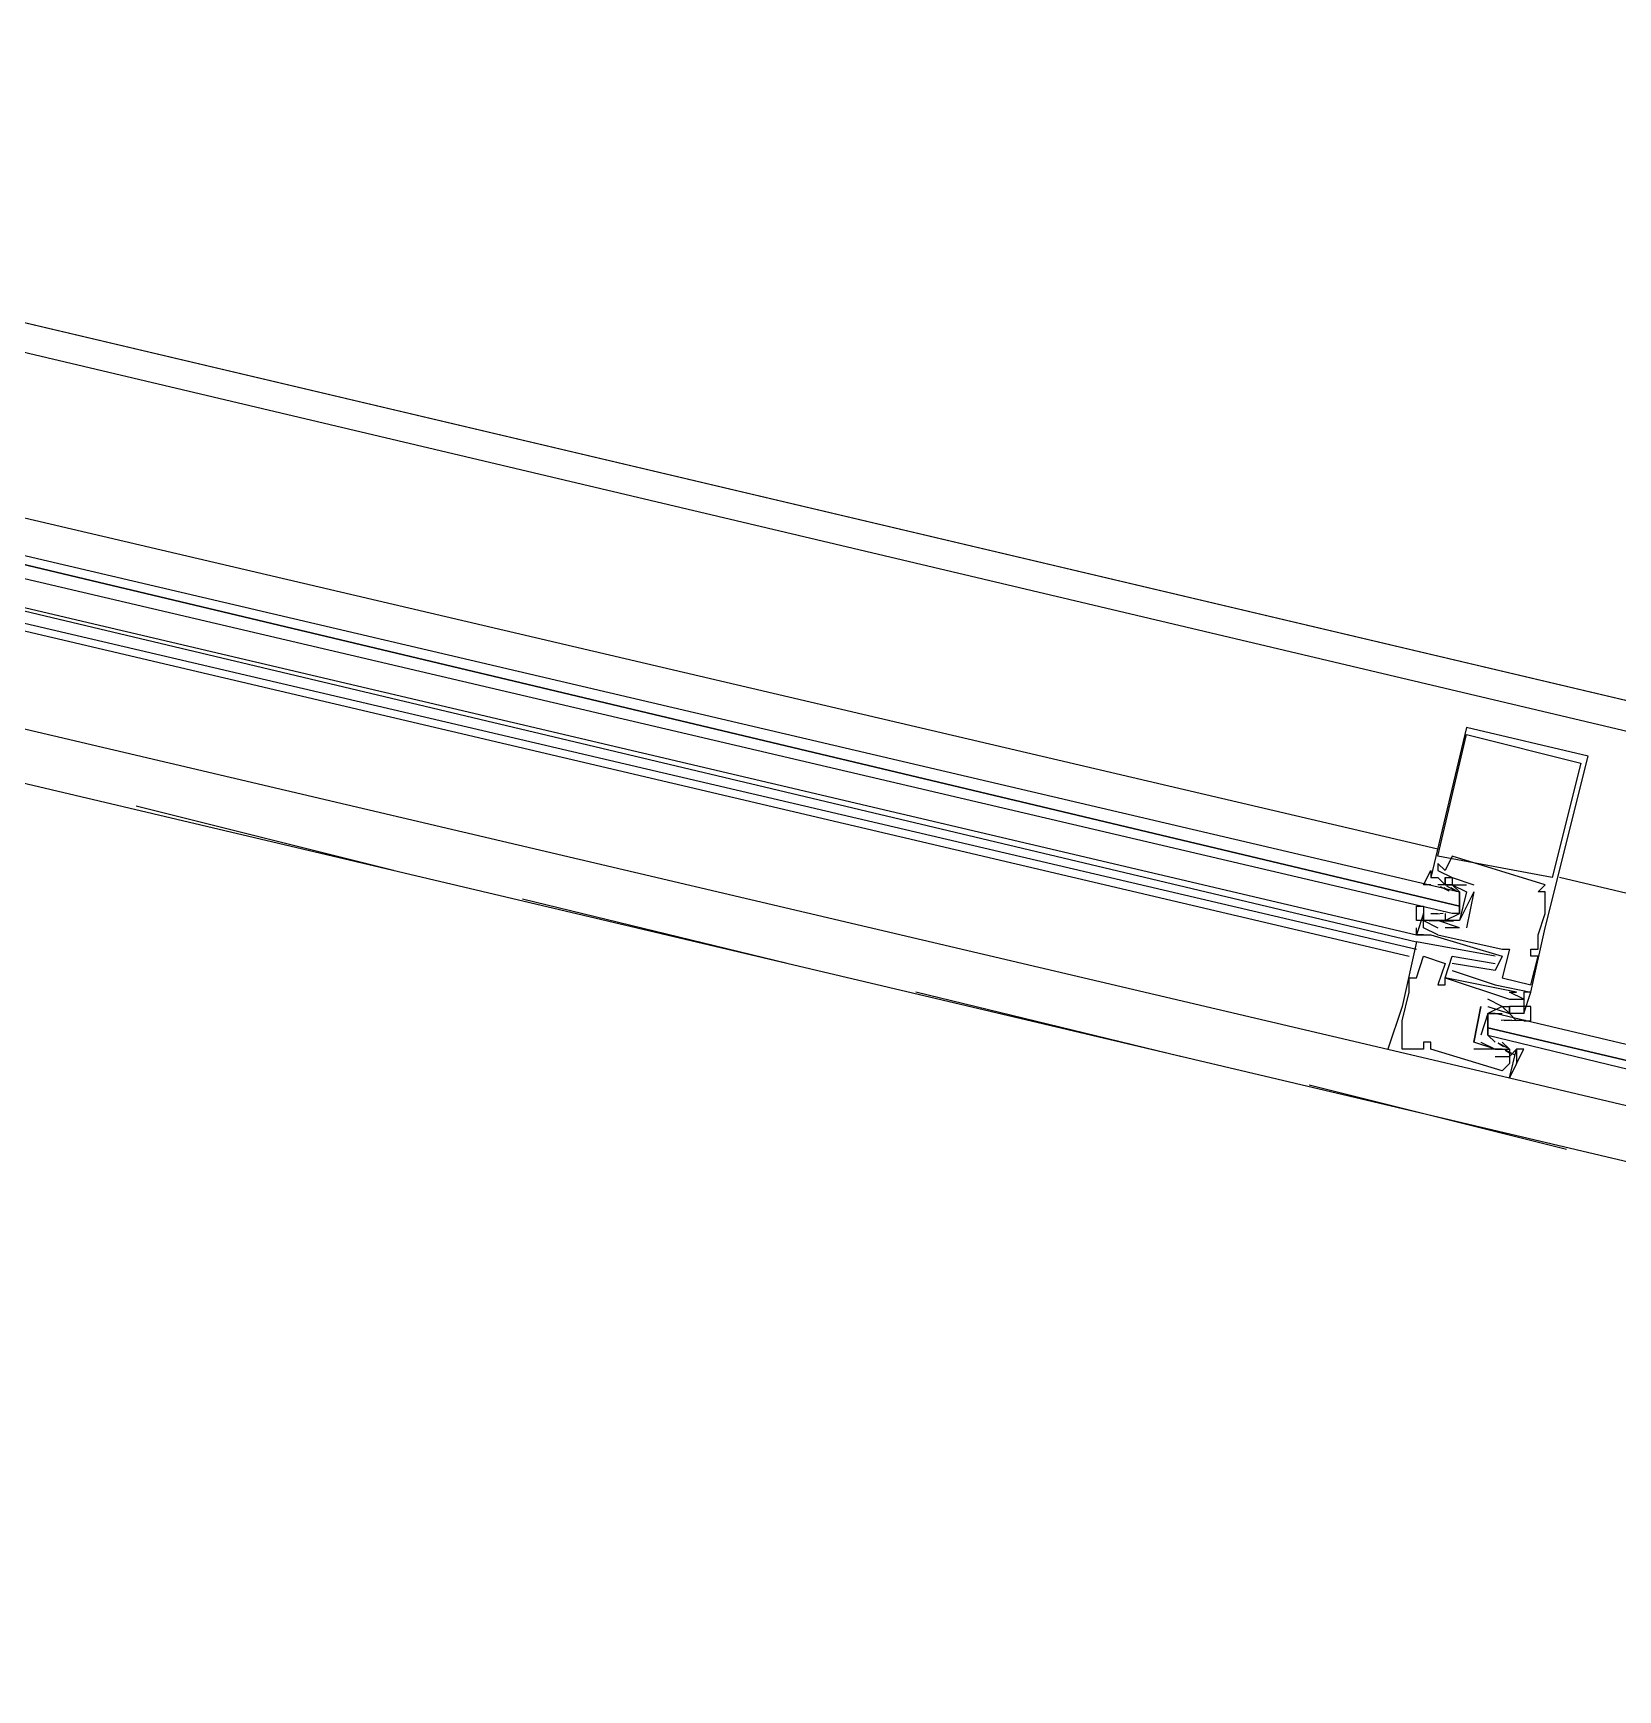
# Model space of a CAD drawing. Header units: feet. Extents: x -84 to 198, y -22 to 181.
# Drawn here: x 125.781 to 128.735, y 125.704 to 128.792 of the extents above; entities that cross this region are included whole.
import ezdxf

# ---------------------------------------------------------------- set-up
doc = ezdxf.new("R2010")
doc.units = ezdxf.units.FT
doc.layers.add('A-LINEA', color=7, linetype='CONTINUOUS')

msp = doc.modelspace()

# ---------------------------------------------------------------- linework, layer by layer
at = {"layer": 'A-LINEA'}
for p, q in [((124.16, 128.6311), (133.8267, 126.3511)), ((132.6667, 126.5644), (124.4933, 128.4978)), ((128.4, 127.2711), (124.8133, 128.1111)), ((124.7733, 127.9511), (128.36, 127.0978)), ((124.7867, 127.9511), (128.36, 127.1111)), ((124.7733, 127.9244), (128.36, 127.0844)), ((124.7733, 127.9111), (128.3467, 127.0711)), ((132.4933, 125.8044), (124.3067, 127.7378)), ((124.7333, 127.7378), (128.3067, 126.8978)), ((128.4533, 127.4978), (128.4533, 127.4978)), ((128.4533, 127.4844), (128.4533, 127.4844)), ((128.68, 127.4444), (128.68, 127.4444)), ((128.6667, 127.4311), (128.6667, 127.4311)), ((126.4533, 127.2311), (125.9733, 127.3511)), ((128.4, 127.2578), (128.4, 127.2578)), ((128.4267, 127.2578), (128.4267, 127.2578)), ((128.4, 127.2444), (128.4, 127.2444)), ((128.4, 127.2311), (128.4, 127.2311)), ((128.4133, 127.2311), (128.4133, 127.2311)), ((128.3867, 127.2178), (128.3867, 127.2178)), ((128.4, 127.2044), (128.4, 127.2044)), ((128.4133, 127.2044), (128.4, 127.2044)), ((128.4041, 127.2014), (128.4203, 127.193)), ((128.4111, 127.1996), (128.4213, 127.1934)), ((128.4133, 127.2178), (128.4133, 127.2178)), ((128.4133, 127.2178), (128.4133, 127.2178)), ((128.4133, 127.2044), (128.4133, 127.2044)), ((128.4133, 127.2044), (128.4133, 127.2044)), ((128.4162, 127.2025), (128.4342, 127.1928)), ((128.4244, 127.1996), (128.4346, 127.1934)), ((128.4267, 127.2178), (128.4267, 127.2178)), ((128.4267, 127.2178), (128.4267, 127.2178)), ((128.4267, 127.2044), (128.4533, 127.2044)), ((128.4267, 127.2044), (128.4267, 127.2044)), ((128.4267, 127.1911), (128.4267, 127.1911)), ((128.4667, 127.1911), (128.44, 127.1378)), ((128.44, 127.1911), (128.44, 127.1911)), ((128.4533, 127.1911), (128.44, 127.1378)), ((128.4533, 127.2044), (128.4533, 127.2044)), ((128.4533, 127.1911), (128.4533, 127.1911)), ((128.4667, 127.1911), (128.4533, 127.1244)), ((128.4533, 127.1911), (128.4533, 127.1911)), ((128.4667, 127.2044), (128.4667, 127.2044)), ((128.4667, 127.1911), (128.4667, 127.1911)), ((128.4667, 127.1911), (128.4667, 127.1911)), ((128.5867, 127.1911), (128.5867, 127.1911)), ((128.6, 127.2044), (128.6, 127.2044)), ((128.6, 127.1911), (128.6, 127.1911)), ((128.6133, 127.2178), (128.6133, 127.2178)), ((127.1867, 127.0578), (126.6933, 127.1778)), ((128.44, 127.1644), (128.44, 127.1778)), ((128.6, 127.1778), (128.6, 127.1778)), ((128.6, 127.1644), (128.6, 127.1644)), ((128.3733, 127.1511), (128.3733, 127.1511)), ((128.3733, 127.1378), (128.3733, 127.1378)), ((128.4018, 127.137), (128.3835, 127.1367)), ((128.3867, 127.1511), (128.3867, 127.1511)), ((128.3867, 127.1511), (128.4, 127.1511)), ((128.3867, 127.1378), (128.3867, 127.1378)), ((128.4098, 127.151), (128.3979, 127.1499)), ((128.4, 127.1511), (128.4, 127.1511)), ((128.4, 127.1378), (128.4, 127.1378)), ((128.4, 127.1378), (128.4, 127.1378)), ((128.4289, 127.1369), (128.4085, 127.1363)), ((128.4231, 127.1376), (128.4113, 127.1366)), ((128.4133, 127.1511), (128.4133, 127.1511)), ((128.44, 127.1511), (128.44, 127.1511)), ((128.44, 127.1378), (128.44, 127.1378)), ((128.44, 127.1378), (128.44, 127.1378)), ((128.6, 127.1511), (128.6, 127.1511)), ((128.36, 127.1111), (128.36, 127.1111)), ((128.36, 127.1111), (128.36, 127.1111)), ((128.36, 127.1111), (128.36, 127.1111)), ((128.36, 127.1111), (128.36, 127.1111)), ((128.36, 127.1111), (128.36, 127.1111)), ((128.3733, 127.1244), (128.3733, 127.1244)), ((128.3733, 127.1111), (128.3733, 127.1111)), ((128.3733, 127.1111), (128.3733, 127.1111)), ((128.3867, 127.1111), (128.3867, 127.1111)), ((128.3867, 127.1111), (128.3867, 127.1111)), ((128.4, 127.1244), (128.4, 127.1244)), ((128.4, 127.1111), (128.4, 127.1111)), ((128.44, 127.1244), (128.4133, 127.1244)), ((128.4133, 127.1244), (128.4133, 127.1244)), ((128.44, 127.1244), (128.44, 127.1244)), ((128.44, 127.1244), (128.44, 127.1244)), ((128.4533, 127.1244), (128.4533, 127.1244)), ((128.5867, 127.1111), (128.5867, 127.1111)), ((128.6, 127.1244), (128.6, 127.1244)), ((128.36, 127.0978), (128.36, 127.0978)), ((128.3733, 127.0711), (128.3733, 127.0711)), ((128.4267, 127.0711), (128.4267, 127.0711)), ((128.5067, 127.0711), (128.5067, 127.0711)), ((128.52, 127.0844), (128.52, 127.0844)), ((128.52, 127.0711), (128.52, 127.0711)), ((128.5333, 127.0844), (128.5333, 127.0844)), ((128.5733, 127.0844), (128.5733, 127.0844)), ((128.5733, 127.0711), (128.5733, 127.0711)), ((128.5867, 127.0978), (128.5867, 127.0978)), ((128.5867, 127.0844), (128.5867, 127.0844)), ((128.5867, 127.0711), (128.5867, 127.0711)), ((128.4133, 127.0578), (128.4133, 127.0578)), ((128.4267, 127.0578), (128.4267, 127.0578)), ((128.4267, 127.0444), (128.4267, 127.0444)), ((128.5067, 127.0578), (128.5067, 127.0578)), ((128.5067, 127.0444), (128.5067, 127.0444)), ((128.3467, 127.0311), (128.3467, 127.0311)), ((128.36, 127.0311), (128.36, 127.0311)), ((128.4, 127.0178), (128.4, 127.0178)), ((128.4133, 127.0311), (128.4133, 127.0311)), ((128.4133, 127.0311), (128.4133, 127.0311)), ((128.4133, 127.0178), (128.4133, 127.0178)), ((128.5067, 127.0178), (128.5067, 127.0178)), ((128.52, 127.0311), (128.52, 127.0311)), ((128.5733, 127.0178), (128.5733, 127.0178)), ((127.92, 126.8844), (127.4267, 127.0044)), ((128.3333, 126.9778), (128.3333, 126.9778)), ((128.3467, 127.0044), (128.3467, 127.0044)), ((128.4667, 126.9111), (128.48, 126.9778)), ((128.48, 126.9778), (128.4667, 126.9111)), ((128.48, 126.9778), (128.48, 126.9778)), ((128.48, 126.9778), (128.48, 126.9778)), ((128.4933, 126.9911), (128.4933, 126.9911)), ((128.4933, 126.9778), (128.4933, 126.9778)), ((128.4933, 126.9778), (128.4933, 126.9778)), ((128.52, 126.9778), (128.52, 126.9778)), ((128.52, 126.9778), (128.52, 126.9778)), ((128.5333, 127.0044), (128.5333, 127.0044)), ((128.5333, 127.0044), (128.5333, 127.0044)), ((128.5333, 126.9911), (128.5333, 126.9911)), ((128.5333, 126.9778), (128.5333, 126.9778)), ((128.5333, 126.9778), (128.5333, 126.9778)), ((128.5467, 127.0044), (128.5467, 127.0044)), ((128.56, 127.0044), (128.56, 127.0044)), ((128.56, 126.9911), (128.56, 126.9911)), ((128.56, 126.9911), (128.56, 126.9911)), ((128.56, 126.9778), (128.56, 126.9778)), ((128.5733, 127.0044), (128.5733, 127.0044)), ((128.5733, 127.0044), (128.5733, 127.0044)), ((128.3333, 126.9511), (128.3333, 126.9511)), ((128.4933, 126.9378), (128.4933, 126.9511)), ((128.5067, 126.9644), (128.5067, 126.9644)), ((128.5177, 126.952), (128.5381, 126.9525)), ((128.5235, 126.9513), (128.5354, 126.9523)), ((128.5333, 126.9644), (128.5333, 126.9644)), ((128.5333, 126.9644), (128.5333, 126.9644)), ((128.5333, 126.9644), (128.5467, 126.9511)), ((128.5333, 126.9511), (128.5333, 126.9511)), ((128.5369, 126.9513), (128.5487, 126.9523)), ((128.5449, 126.9519), (128.5632, 126.9522)), ((128.5467, 126.9644), (128.5467, 126.9644)), ((128.56, 126.9644), (128.56, 126.9644)), ((128.3333, 126.9244), (128.3333, 126.9244)), ((128.4933, 126.9244), (128.4933, 126.9244)), ((128.3067, 126.8978), (128.3067, 126.8978)), ((128.3333, 126.8978), (128.3333, 126.8978)), ((128.3733, 126.9111), (128.3733, 126.9111)), ((128.3733, 126.8978), (128.3733, 126.8978)), ((128.3867, 126.9111), (128.3867, 126.9111)), ((128.3867, 126.8978), (128.3867, 126.8978)), ((128.4667, 126.9111), (128.4667, 126.9111)), ((128.4667, 126.9111), (128.4667, 126.9111)), ((128.4667, 126.8978), (128.4667, 126.8978)), ((128.48, 126.9111), (128.48, 126.9111)), ((128.48, 126.9111), (128.48, 126.9111)), ((128.5067, 126.9111), (128.5067, 126.9111)), ((128.5067, 126.8978), (128.5067, 126.8978)), ((128.5067, 126.8978), (128.5067, 126.8978)), ((128.5067, 126.8844), (128.5067, 126.8844)), ((128.5222, 126.9026), (128.5121, 126.9089)), ((128.5305, 126.8998), (128.5126, 126.9094)), ((128.52, 126.9111), (128.52, 126.9111)), ((128.5333, 126.8978), (128.52, 126.9111)), ((128.52, 126.8978), (128.52, 126.8978)), ((128.5356, 126.8893), (128.5254, 126.8955)), ((128.5426, 126.8875), (128.5263, 126.8959)), ((128.5333, 126.8978), (128.5333, 126.8978)), ((128.5333, 126.8844), (128.5333, 126.8844)), ((128.5467, 126.8978), (128.5467, 126.8978)), ((128.52, 126.8578), (128.52, 126.8578)), ((128.5333, 126.8711), (128.5333, 126.8711)), ((128.64, 126.7111), (128.16, 126.8311)), ((128.5333, 126.8444), (128.5333, 126.8444))]:
    msp.add_line(p, q, dxfattribs=at)
for points in [[(124.3067, 145.1111), (120.72, 129.9644), (124.28, 129.1244), (124.16, 128.6311), (133.8267, 126.3511), (130.9867, 114.3778), (130.3867, 111.8711), (130.04, 110.4178), (135.96, 109.0178)], [(124.8, 128.0444), (128.44, 127.1911), (128.44, 127.1778), (128.44, 127.1644), (124.8, 128.0311), (128.44, 127.1644), (128.44, 127.1511), (128.4267, 127.1511), (124.7867, 128.0044)], [(128.4267, 127.0444), (128.5067, 127.0178), (128.5733, 127.0044), (128.6, 127.1244), (128.68, 127.4444), (128.4533, 127.4978), (128.3867, 127.2178)], [(128.4533, 127.4844), (128.6667, 127.4311), (128.6133, 127.2178), (128.4, 127.2578), (128.4533, 127.4844)], [(128.4, 127.1111), (128.52, 127.0844), (128.5333, 127.0844), (128.52, 127.0311), (128.5733, 127.0178), (128.5867, 127.0711), (128.5733, 127.0711), (128.5733, 127.0844), (128.5867, 127.0844), (128.5867, 127.0978), (128.5867, 127.1111), (128.6, 127.1511), (128.6, 127.1644), (128.6, 127.1778), (128.6, 127.1911), (128.5867, 127.1911), (128.6, 127.2044), (128.4267, 127.2578), (128.4133, 127.2311), (128.4, 127.2444), (128.4, 127.2311), (128.4267, 127.2178), (128.4267, 127.2178), (128.4667, 127.2044)], [(128.3867, 127.2044), (128.3733, 127.2044), (128.3867, 127.2311), (128.3867, 127.2178), (128.4, 127.2178), (128.4133, 127.2044), (128.4133, 127.2178), (128.4133, 127.2044), (128.4267, 127.2044), (128.4533, 127.1911)], [(128.4133, 127.2044), (128.4133, 127.2178), (128.4133, 127.2044)], [(128.4133, 127.2178), (128.4267, 127.2178), (128.4267, 127.2044)], [(128.4133, 127.1511), (128.4133, 127.1378), (128.44, 127.1511), (128.44, 127.1911), (128.4267, 127.2044), (128.4133, 127.2044)], [(132.6, 126.2711), (130.8267, 126.6978), (128.6267, 127.2178)], [(128.44, 127.1378), (128.4133, 127.1378), (128.4, 127.1378), (128.3867, 127.1378), (128.3733, 127.1378), (128.3733, 127.1511), (128.3733, 127.1378), (128.36, 127.1378), (128.36, 127.1644), (128.3733, 127.1644), (128.3733, 127.1511)], [(128.3733, 127.1511), (128.36, 127.1111), (128.3733, 127.1111), (128.36, 127.1111), (128.3733, 127.1111), (128.3867, 127.1111), (128.52, 127.0711), (128.5067, 127.0444), (128.4267, 127.0578)], [(128.4, 127.1111), (128.3733, 127.1244), (128.3733, 127.1378), (128.4, 127.1244)], [(128.44, 127.1244), (128.4, 127.1378), (128.3867, 127.1378)], [(128.36, 127.1111), (128.36, 127.1244), (128.36, 127.1244)], [(128.36, 127.1111), (128.36, 127.1244), (128.36, 127.1244)], [(128.36, 127.1111), (128.36, 127.1244), (128.36, 127.1244)], [(128.5067, 127.0711), (128.36, 127.0978), (128.3333, 126.9778), (128.3067, 126.8978)], [(128.3733, 126.8978), (128.3333, 126.8978), (128.3333, 126.9244), (128.3333, 126.9511), (128.3467, 127.0044), (128.3467, 127.0311), (128.36, 127.0311), (128.3733, 127.0711), (128.4133, 127.0578), (128.4, 127.0178), (128.4133, 127.0178), (128.4133, 127.0311), (128.5333, 126.9911)], [(128.56, 126.9644), (128.5733, 127.0044), (128.56, 127.0044), (128.56, 126.9911), (128.5333, 127.0044), (128.5467, 127.0044), (128.4133, 127.0311), (128.4267, 127.0711), (128.5067, 127.0578), (128.5067, 127.0578)], [(128.56, 126.9511), (128.5733, 126.9511), (128.5733, 126.9778), (128.56, 126.9778), (128.56, 126.9644), (128.5467, 126.9644), (128.5333, 126.9644), (128.5333, 126.9778), (128.5333, 126.9644), (128.52, 126.9778), (128.4933, 126.9644), (128.48, 126.9244)], [(128.52, 126.9778), (128.52, 126.9778), (128.4933, 126.9911)], [(128.4933, 126.9778), (128.5333, 126.9644), (128.52, 126.9778), (128.5333, 126.9778), (128.5333, 126.9644)], [(128.5333, 126.9911), (128.56, 126.9911), (128.56, 126.9778), (128.5333, 126.9778)], [(128.5067, 126.9111), (128.4933, 126.9244), (128.4933, 126.9644), (128.52, 126.9644)], [(130.76, 126.4311), (128.5067, 126.9644), (128.4933, 126.9644), (128.4933, 126.9511), (128.4933, 126.9378), (130.76, 126.4044), (128.4933, 126.9378), (128.4933, 126.9244), (130.7467, 126.3778)], [(128.3067, 126.8978), (128.5333, 126.8444), (128.5467, 126.8978)], [(128.5067, 126.8844), (128.5333, 126.8844), (128.5333, 126.8711), (128.52, 126.8578), (128.3867, 126.8978), (128.3867, 126.9111), (128.3733, 126.9111), (128.3733, 126.8978)], [(128.52, 126.8978), (128.5067, 126.8978), (128.4667, 126.9111)], [(128.5067, 126.8978), (128.5067, 126.8978), (128.4667, 126.8978)], [(128.48, 126.9111), (128.5067, 126.8978), (128.52, 126.8978), (128.5333, 126.8978), (128.5333, 126.8844), (128.5467, 126.8978), (128.5467, 126.8844), (128.5467, 126.8711), (128.56, 126.8978), (128.5467, 126.8978)], [(128.5467, 126.8711), (128.5467, 126.8711), (128.5333, 126.8444), (130.7333, 126.3244)], [(128.5467, 126.8711), (128.5467, 126.8711), (128.5333, 126.8444)], [(128.5467, 126.8711), (128.5467, 126.8711), (128.5333, 126.8444)]]:
    msp.add_lwpolyline(points, dxfattribs=at)

doc.saveas('drawing.dxf')
